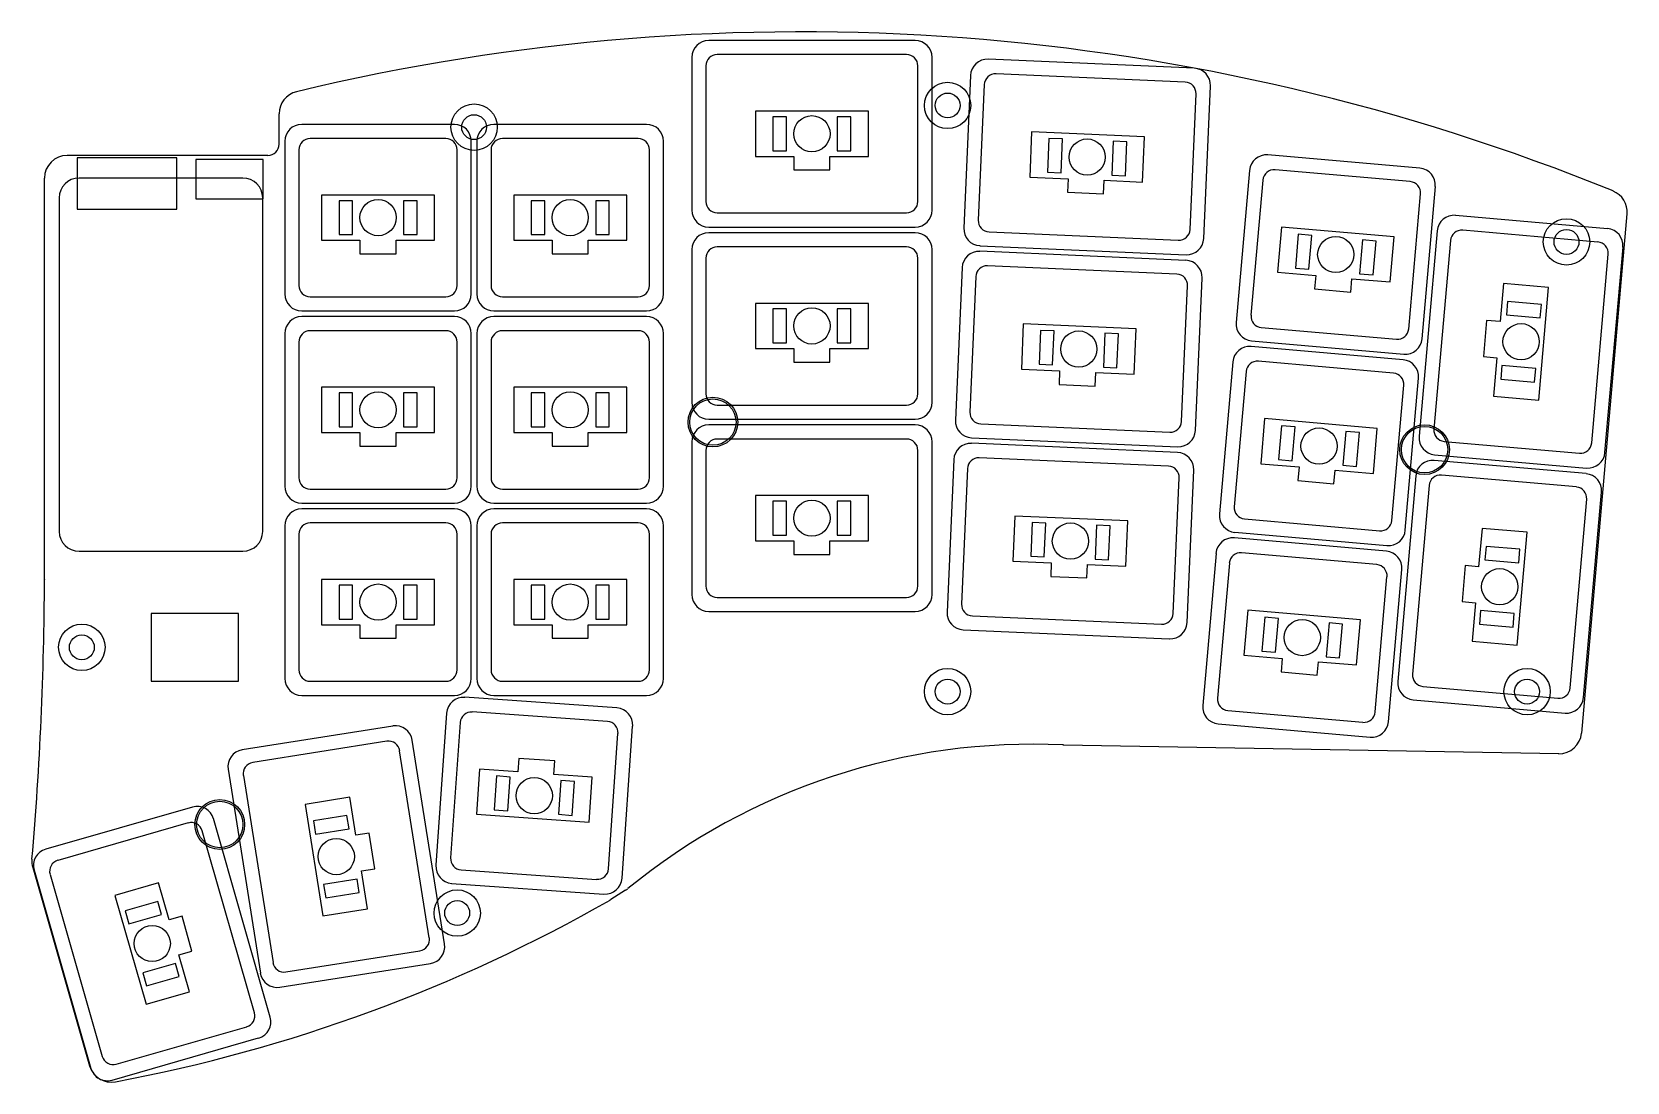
# Model space of a CAD drawing. Header units: millimetres. Extents: x 69 to 210, y -142 to -50.
import ezdxf

# ---------------------------------------------------------------- set-up
doc = ezdxf.new("R2010")
doc.units = ezdxf.units.MM

msp = doc.modelspace()

# ---------------------------------------------------------------- linework, layer by layer
for p, q in [((147.5, -50.33), (129.25, -50.33)), ((127.75, -51.83), (127.75, -65.33)), ((146.75, -51.58), (130, -51.58)), ((149, -65.33), (149, -51.83)), ((172.2, -52.79), (153.96, -52)), ((129, -52.58), (129, -64.58)), ((147.75, -64.58), (147.75, -52.58)), ((152.4, -53.43), (151.81, -66.92)), ((171.39, -54.01), (154.66, -53.28)), ((153.62, -54.23), (153.09, -66.22)), ((173.04, -67.84), (173.63, -54.36)), ((171.83, -67.04), (172.35, -55.05)), ((91.25, -59.5), (91.25, -56.81)), ((106.75, -57.75), (93.25, -57.75)), ((123.75, -57.75), (110.25, -57.75)), ((143.38, -56.58), (133.38, -56.58)), ((133.38, -56.58), (133.38, -60.58)), ((136.12, -57.08), (134.93, -57.08)), ((134.93, -57.08), (134.93, -60.08)), ((136.12, -60.08), (136.12, -57.08)), ((141.82, -57.08), (140.62, -57.08)), ((140.62, -57.08), (140.62, -60.08)), ((141.82, -60.08), (141.82, -57.08)), ((143.38, -60.58), (143.38, -56.58)), ((91.75, -59.25), (91.75, -72.75)), ((106, -59), (94, -59)), ((108.25, -72.75), (108.25, -59.25)), ((108.75, -59.25), (108.75, -72.75)), ((123, -59), (111, -59)), ((125.25, -72.75), (125.25, -59.25)), ((157.81, -58.42), (157.64, -62.42)), ((167.8, -58.86), (157.81, -58.42)), ((159.34, -58.99), (159.21, -61.98)), ((160.54, -59.04), (159.34, -58.99)), ((160.41, -62.04), (160.54, -59.04)), ((165.03, -59.24), (164.9, -62.23)), ((166.23, -59.29), (165.03, -59.24)), ((167.63, -62.85), (167.8, -58.86)), ((90.25, -60.5), (72.5, -60.5)), ((93, -60), (93, -72)), ((107, -72), (107, -60)), ((110, -60), (110, -72)), ((124, -72), (124, -60)), ((133.38, -60.58), (136.78, -60.58)), ((134.93, -60.08), (136.12, -60.08)), ((136.78, -60.58), (136.78, -61.77)), ((139.97, -60.58), (143.38, -60.58)), ((139.97, -61.77), (139.97, -60.58)), ((140.62, -60.08), (141.82, -60.08)), ((166.1, -62.29), (166.23, -59.29)), ((192.15, -61.63), (178.71, -60.46)), ((82.2, -60.7), (73.4, -60.7)), ((73.4, -60.7), (73.4, -65.25)), ((82.2, -65.25), (82.2, -60.7)), ((89.83, -60.85), (83.88, -60.85)), ((83.88, -60.85), (83.88, -64.35)), ((89.83, -64.35), (89.83, -60.85)), ((136.78, -61.77), (139.97, -61.77)), ((159.21, -61.98), (160.41, -62.04)), ((177.08, -61.82), (175.9, -75.27)), ((191.3, -62.81), (179.34, -61.77)), ((70.5, -97.96), (70.5, -62.5)), ((88.05, -62.5), (73.55, -62.5)), ((157.64, -62.42), (161.04, -62.56)), ((161.04, -62.56), (160.98, -63.76)), ((164.18, -63.9), (164.23, -62.7)), ((164.23, -62.7), (167.63, -62.85)), ((164.9, -62.23), (166.1, -62.29)), ((178.26, -62.68), (177.21, -74.63)), ((192.34, -76.71), (193.52, -63.26)), ((71.8, -64.25), (71.8, -93.75)), ((83.88, -64.35), (89.83, -64.35)), ((89.8, -93.75), (89.8, -64.25)), ((105, -64), (95, -64)), ((95, -64), (95, -68)), ((97.75, -64.5), (96.55, -64.5)), ((96.55, -64.5), (96.55, -67.5)), ((97.75, -67.5), (97.75, -64.5)), ((103.45, -64.5), (102.25, -64.5)), ((102.25, -64.5), (102.25, -67.5)), ((103.45, -67.5), (103.45, -64.5)), ((105, -68), (105, -64)), ((122, -64), (112, -64)), ((112, -64), (112, -68)), ((114.75, -64.5), (113.55, -64.5)), ((113.55, -64.5), (113.55, -67.5)), ((114.75, -67.5), (114.75, -64.5)), ((120.45, -64.5), (119.25, -64.5)), ((119.25, -64.5), (119.25, -67.5)), ((120.45, -67.5), (120.45, -64.5)), ((122, -68), (122, -64)), ((160.98, -63.76), (164.18, -63.9)), ((191.16, -75.85), (192.21, -63.9)), ((73.4, -65.25), (82.2, -65.25)), ((130, -65.58), (146.75, -65.58)), ((208.75, -66.98), (195.3, -65.8)), ((210.47, -65.67), (206.46, -111.58)), ((96.55, -67.5), (97.75, -67.5)), ((102.25, -67.5), (103.45, -67.5)), ((113.55, -67.5), (114.75, -67.5)), ((119.25, -67.5), (120.45, -67.5)), ((129.25, -66.83), (147.5, -66.83)), ((147.5, -67.33), (129.25, -67.33)), ((154.05, -67.26), (170.78, -67.99)), ((179.9, -66.84), (179.56, -70.82)), ((189.87, -67.71), (179.9, -66.84)), ((181.4, -67.47), (181.14, -70.46)), ((182.6, -67.57), (181.4, -67.47)), ((182.34, -70.56), (182.6, -67.57)), ((189.52, -71.69), (189.87, -67.71)), ((193.68, -67.16), (192.09, -85.34)), ((207.9, -68.16), (195.94, -67.11)), ((95, -68), (98.4, -68)), ((98.4, -68), (98.4, -69.2)), ((101.6, -68), (105, -68)), ((101.6, -69.2), (101.6, -68)), ((112, -68), (115.4, -68)), ((115.4, -68), (115.4, -69.2)), ((118.6, -68), (122, -68)), ((118.6, -69.2), (118.6, -68)), ((127.75, -68.83), (127.75, -82.33)), ((146.75, -68.58), (130, -68.58)), ((149, -82.33), (149, -68.83)), ((171.46, -69.78), (153.22, -68.98)), ((153.24, -68.48), (171.48, -69.28)), ((187.08, -67.97), (186.82, -70.96)), ((188.28, -68.07), (187.08, -67.97)), ((188.02, -71.06), (188.28, -68.07)), ((194.86, -68.02), (193.4, -84.71)), ((208.52, -86.78), (210.12, -68.6)), ((98.4, -69.2), (101.6, -69.2)), ((115.4, -69.2), (118.6, -69.2)), ((129, -69.58), (129, -81.58)), ((147.75, -81.58), (147.75, -69.58)), ((151.66, -70.41), (151.07, -83.9)), ((170.65, -70.99), (153.92, -70.26)), ((181.14, -70.46), (182.34, -70.56)), ((207.35, -85.93), (208.8, -69.24)), ((152.87, -71.22), (152.35, -83.21)), ((172.3, -84.83), (172.89, -71.34)), ((179.56, -70.82), (182.94, -71.12)), ((182.94, -71.12), (182.84, -72.31)), ((186.03, -72.59), (186.13, -71.4)), ((186.13, -71.4), (189.52, -71.69)), ((186.82, -70.96), (188.02, -71.06)), ((199.54, -71.82), (199.25, -75.2)), ((203.53, -72.17), (199.54, -71.82)), ((94, -73), (106, -73)), ((111, -73), (123, -73)), ((171.08, -84.02), (171.61, -72.03)), ((182.84, -72.31), (186.03, -72.59)), ((202.66, -82.13), (203.53, -72.17)), ((93.25, -74.25), (106.75, -74.25)), ((106.75, -74.75), (93.25, -74.75)), ((110.25, -74.25), (123.75, -74.25)), ((123.75, -74.75), (110.25, -74.75)), ((143.38, -73.58), (133.38, -73.58)), ((133.38, -73.58), (133.38, -77.58)), ((136.12, -74.08), (134.93, -74.08)), ((134.93, -74.08), (134.93, -77.08)), ((136.12, -77.08), (136.12, -74.08)), ((141.82, -74.08), (140.62, -74.08)), ((140.62, -74.08), (140.62, -77.08)), ((141.82, -77.08), (141.82, -74.08)), ((143.38, -77.58), (143.38, -73.58)), ((199.91, -73.41), (199.8, -74.6)), ((199.8, -74.6), (202.79, -74.86)), ((202.9, -73.67), (199.91, -73.41)), ((202.79, -74.86), (202.9, -73.67)), ((106, -76), (94, -76)), ((123, -76), (111, -76)), ((157.07, -75.4), (156.9, -79.4)), ((167.06, -75.84), (157.07, -75.4)), ((158.6, -75.97), (158.47, -78.97)), ((159.8, -76.02), (158.6, -75.97)), ((159.67, -79.02), (159.8, -76.02)), ((166.89, -79.84), (167.06, -75.84)), ((178.12, -75.72), (190.08, -76.76)), ((198.05, -75.1), (197.77, -78.29)), ((199.25, -75.2), (198.05, -75.1)), ((91.75, -76.25), (91.75, -89.75)), ((93, -77), (93, -89)), ((107, -89), (107, -77)), ((108.25, -89.75), (108.25, -76.25)), ((108.75, -76.25), (108.75, -89.75)), ((110, -77), (110, -89)), ((124, -89), (124, -77)), ((125.25, -89.75), (125.25, -76.25)), ((133.38, -77.58), (136.78, -77.58)), ((134.93, -77.08), (136.12, -77.08)), ((136.78, -77.58), (136.78, -78.78)), ((139.97, -77.58), (143.38, -77.58)), ((139.97, -78.78), (139.97, -77.58)), ((140.62, -77.08), (141.82, -77.08)), ((164.29, -76.22), (164.16, -79.22)), ((165.49, -76.27), (164.29, -76.22)), ((165.36, -79.27), (165.49, -76.27)), ((190.67, -78.57), (177.22, -77.39)), ((177.27, -76.9), (190.72, -78.07)), ((136.78, -78.78), (139.97, -78.78)), ((158.47, -78.97), (159.67, -79.02)), ((175.6, -78.76), (174.42, -92.21)), ((189.82, -79.75), (177.86, -78.7)), ((197.77, -78.29), (198.97, -78.39)), ((198.97, -78.39), (198.67, -81.78)), ((156.9, -79.4), (160.29, -79.55)), ((160.29, -79.55), (160.24, -80.75)), ((163.44, -80.89), (163.49, -79.69)), ((163.49, -79.69), (166.89, -79.84)), ((164.16, -79.22), (165.36, -79.27)), ((176.78, -79.61), (175.73, -91.57)), ((190.86, -93.64), (192.04, -80.19)), ((199.41, -79.08), (199.31, -80.28)), ((199.31, -80.28), (202.3, -80.54)), ((202.4, -79.34), (199.41, -79.08)), ((202.3, -80.54), (202.4, -79.34)), ((105, -81), (95, -81)), ((95, -81), (95, -85)), ((97.75, -81.5), (96.55, -81.5)), ((96.55, -81.5), (96.55, -84.5)), ((97.75, -84.5), (97.75, -81.5)), ((103.45, -81.5), (102.25, -81.5)), ((102.25, -81.5), (102.25, -84.5)), ((103.45, -84.5), (103.45, -81.5)), ((105, -85), (105, -81)), ((122, -81), (112, -81)), ((112, -81), (112, -85)), ((114.75, -81.5), (113.55, -81.5)), ((113.55, -81.5), (113.55, -84.5)), ((114.75, -84.5), (114.75, -81.5)), ((120.45, -81.5), (119.25, -81.5)), ((119.25, -81.5), (119.25, -84.5)), ((120.45, -84.5), (120.45, -81.5)), ((122, -85), (122, -81)), ((160.24, -80.75), (163.44, -80.89)), ((189.68, -92.79), (190.73, -80.83)), ((198.67, -81.78), (202.66, -82.13)), ((130, -82.58), (146.75, -82.58)), ((96.55, -84.5), (97.75, -84.5)), ((102.25, -84.5), (103.45, -84.5)), ((113.55, -84.5), (114.75, -84.5)), ((119.25, -84.5), (120.45, -84.5)), ((129.25, -83.83), (147.5, -83.83)), ((147.5, -84.33), (129.25, -84.33)), ((153.31, -84.25), (170.04, -84.98)), ((178.42, -83.77), (178.07, -87.76)), ((188.38, -84.64), (178.42, -83.77)), ((179.92, -84.41), (179.66, -87.39)), ((181.12, -84.51), (179.92, -84.41)), ((180.86, -87.5), (181.12, -84.51)), ((188.04, -88.63), (188.38, -84.64)), ((95, -85), (98.4, -85)), ((98.4, -85), (98.4, -86.2)), ((101.6, -85), (105, -85)), ((101.6, -86.2), (101.6, -85)), ((112, -85), (115.4, -85)), ((115.4, -85), (115.4, -86.2)), ((118.6, -85), (122, -85)), ((118.6, -86.2), (118.6, -85)), ((127.75, -85.83), (127.75, -99.33)), ((146.75, -85.58), (130, -85.58)), ((149, -99.33), (149, -85.83)), ((170.71, -86.76), (152.48, -85.96)), ((152.5, -85.46), (170.74, -86.26)), ((185.6, -84.9), (185.34, -87.89)), ((186.8, -85.01), (185.6, -84.9)), ((186.54, -88), (186.8, -85.01)), ((194.31, -85.79), (206.26, -86.83)), ((98.4, -86.2), (101.6, -86.2)), ((115.4, -86.2), (118.6, -86.2)), ((129, -86.58), (129, -98.58)), ((147.75, -98.58), (147.75, -86.58)), ((150.92, -87.4), (150.33, -100.88)), ((169.91, -87.98), (153.18, -87.25)), ((179.66, -87.39), (180.86, -87.5)), ((206.86, -88.64), (193.41, -87.47)), ((193.45, -86.97), (206.9, -88.15)), ((152.13, -88.2), (151.61, -100.19)), ((171.56, -101.81), (172.15, -88.32)), ((178.07, -87.76), (181.46, -88.05)), ((181.46, -88.05), (181.36, -89.25)), ((184.54, -89.53), (184.65, -88.33)), ((184.65, -88.33), (188.04, -88.63)), ((185.34, -87.89), (186.54, -88)), ((191.78, -88.83), (190.19, -107.01)), ((206, -89.82), (194.05, -88.78)), ((94, -90), (106, -90)), ((111, -90), (123, -90)), ((170.34, -101.01), (170.87, -89.02)), ((181.36, -89.25), (184.54, -89.53)), ((192.96, -89.69), (191.5, -106.37)), ((206.63, -108.45), (208.22, -90.27)), ((93.25, -91.25), (106.75, -91.25)), ((110.25, -91.25), (123.75, -91.25)), ((143.38, -90.58), (133.38, -90.58)), ((133.38, -90.58), (133.38, -94.58)), ((136.12, -91.08), (134.93, -91.08)), ((134.93, -91.08), (134.93, -94.08)), ((136.12, -94.08), (136.12, -91.08)), ((141.82, -91.08), (140.62, -91.08)), ((140.62, -91.08), (140.62, -94.08)), ((141.82, -94.08), (141.82, -91.08)), ((143.38, -94.58), (143.38, -90.58)), ((205.45, -107.59), (206.91, -90.91)), ((106.75, -91.75), (93.25, -91.75)), ((106, -93), (94, -93)), ((123.75, -91.75), (110.25, -91.75)), ((123, -93), (111, -93)), ((156.33, -92.39), (156.16, -96.38)), ((166.32, -92.82), (156.33, -92.39)), ((157.86, -92.95), (157.73, -95.95)), ((159.06, -93.01), (157.86, -92.95)), ((158.92, -96), (159.06, -93.01)), ((166.15, -96.82), (166.32, -92.82)), ((176.64, -92.65), (188.6, -93.7)), ((91.75, -93.25), (91.75, -106.75)), ((93, -94), (93, -106)), ((107, -106), (107, -94)), ((108.25, -106.75), (108.25, -93.25)), ((108.75, -93.25), (108.75, -106.75)), ((110, -94), (110, -106)), ((124, -106), (124, -94)), ((125.25, -106.75), (125.25, -93.25)), ((134.93, -94.08), (136.12, -94.08)), ((140.62, -94.08), (141.82, -94.08)), ((163.55, -93.2), (163.42, -96.2)), ((164.75, -93.26), (163.55, -93.2)), ((164.62, -96.25), (164.75, -93.26)), ((189.19, -95.51), (175.74, -94.33)), ((175.79, -93.83), (189.23, -95.01)), ((197.65, -93.48), (197.35, -96.87)), ((201.63, -93.83), (197.65, -93.48)), ((200.76, -103.8), (201.63, -93.83)), ((73.55, -95.5), (88.05, -95.5)), ((133.38, -94.58), (136.78, -94.58)), ((136.78, -94.58), (136.78, -95.78)), ((136.78, -95.78), (139.97, -95.78)), ((139.97, -94.58), (143.38, -94.58)), ((139.97, -95.78), (139.97, -94.58)), ((174.12, -95.69), (172.94, -109.14)), ((188.33, -96.69), (176.38, -95.64)), ((198.01, -95.07), (197.91, -96.27)), ((201, -95.33), (198.01, -95.07)), ((200.9, -96.53), (201, -95.33)), ((156.16, -96.38), (159.55, -96.53)), ((157.73, -95.95), (158.92, -96)), ((159.55, -96.53), (159.5, -97.73)), ((162.7, -97.87), (162.75, -96.67)), ((162.75, -96.67), (166.15, -96.82)), ((163.42, -96.2), (164.62, -96.25)), ((175.3, -96.55), (174.25, -108.5)), ((189.38, -110.58), (190.55, -97.13)), ((196.16, -96.77), (195.88, -99.95)), ((197.35, -96.87), (196.16, -96.77)), ((197.91, -96.27), (200.9, -96.53)), ((105, -98), (95, -98)), ((95, -98), (95, -102)), ((97.75, -98.5), (96.55, -98.5)), ((96.55, -98.5), (96.55, -101.5)), ((97.75, -101.5), (97.75, -98.5)), ((103.45, -98.5), (102.25, -98.5)), ((102.25, -98.5), (102.25, -101.5)), ((103.45, -101.5), (103.45, -98.5)), ((105, -102), (105, -98)), ((122, -98), (112, -98)), ((112, -98), (112, -102)), ((114.75, -98.5), (113.55, -98.5)), ((113.55, -98.5), (113.55, -101.5)), ((114.75, -101.5), (114.75, -98.5)), ((120.45, -98.5), (119.25, -98.5)), ((119.25, -98.5), (119.25, -101.5)), ((120.45, -101.5), (120.45, -98.5)), ((122, -102), (122, -98)), ((159.5, -97.73), (162.7, -97.87)), ((188.2, -109.72), (189.24, -97.77)), ((130, -99.58), (146.75, -99.58)), ((195.88, -99.95), (197.07, -100.06)), ((197.07, -100.06), (196.78, -103.45)), ((87.67, -101), (79.92, -101)), ((79.92, -101), (79.92, -107)), ((87.67, -107), (87.67, -101)), ((96.55, -101.5), (97.75, -101.5)), ((102.25, -101.5), (103.45, -101.5)), ((113.55, -101.5), (114.75, -101.5)), ((119.25, -101.5), (120.45, -101.5)), ((129.25, -100.83), (147.5, -100.83)), ((152.57, -101.23), (169.3, -101.96)), ((176.94, -100.71), (176.59, -104.69)), ((186.9, -101.58), (176.94, -100.71)), ((178.44, -101.34), (178.18, -104.33)), ((179.64, -101.45), (178.44, -101.34)), ((179.38, -104.43), (179.64, -101.45)), ((186.55, -105.56), (186.9, -101.58)), ((197.52, -100.75), (197.41, -101.95)), ((200.5, -101.01), (197.52, -100.75)), ((200.4, -102.21), (200.5, -101.01)), ((95, -102), (98.4, -102)), ((98.4, -102), (98.4, -103.2)), ((101.6, -102), (105, -102)), ((101.6, -103.2), (101.6, -102)), ((112, -102), (115.4, -102)), ((115.4, -102), (115.4, -103.2)), ((118.6, -102), (122, -102)), ((118.6, -103.2), (118.6, -102)), ((151.76, -102.45), (169.99, -103.24)), ((184.12, -101.84), (183.86, -104.83)), ((185.32, -101.94), (184.12, -101.84)), ((185.05, -104.93), (185.32, -101.94)), ((197.41, -101.95), (200.4, -102.21)), ((98.4, -103.2), (101.6, -103.2)), ((115.4, -103.2), (118.6, -103.2)), ((178.18, -104.33), (179.38, -104.43)), ((196.78, -103.45), (200.76, -103.8)), ((176.59, -104.69), (179.98, -104.99)), ((179.98, -104.99), (179.87, -106.18)), ((183.06, -106.46), (183.17, -105.27)), ((183.17, -105.27), (186.55, -105.56)), ((183.86, -104.83), (185.05, -104.93)), ((79.92, -107), (87.67, -107)), ((94, -107), (106, -107)), ((111, -107), (123, -107)), ((179.87, -106.18), (183.06, -106.46)), ((93.25, -108.25), (106.75, -108.25)), ((121.13, -109.36), (107.66, -108.42)), ((110.25, -108.25), (123.75, -108.25)), ((191.56, -108.64), (205, -109.81)), ((192.41, -107.46), (204.37, -108.5)), ((106.06, -109.81), (105.12, -123.28)), ((120.3, -110.56), (108.33, -109.72)), ((175.16, -109.59), (187.11, -110.63)), ((101.31, -110.96), (87.98, -113.07)), ((107.26, -110.65), (106.42, -122.62)), ((121.58, -124.43), (122.52, -110.96)), ((174.3, -110.77), (187.75, -111.94)), ((100.77, -112.31), (88.92, -114.19)), ((105.89, -130.23), (103.03, -112.21)), ((120.39, -123.59), (121.22, -111.62)), ((204.43, -113.41), (160.64, -112.64)), ((104.53, -129.69), (101.91, -113.15)), ((112.45, -113.82), (112.37, -115.01)), ((115.64, -114.04), (112.45, -113.82)), ((115.56, -115.24), (115.64, -114.04)), ((86.73, -114.79), (89.59, -132.82)), ((88.09, -115.34), (90.71, -131.88)), ((108.97, -114.78), (108.7, -118.77)), ((112.37, -115.01), (108.97, -114.78)), ((110.49, -115.38), (110.28, -118.38)), ((111.68, -115.47), (110.49, -115.38)), ((111.47, -118.46), (111.68, -115.47)), ((118.95, -115.47), (115.56, -115.24)), ((118.67, -119.46), (118.95, -115.47)), ((116.17, -115.78), (115.96, -118.77)), ((117.37, -115.86), (116.17, -115.78)), ((117.16, -118.86), (117.37, -115.86)), ((83.58, -118.13), (70.61, -121.85)), ((97.5, -117.26), (93.55, -117.89)), ((93.55, -117.89), (95.12, -127.76)), ((98.03, -120.62), (97.5, -117.26)), ((110.28, -118.38), (111.47, -118.46)), ((83.21, -119.53), (71.67, -122.84)), ((90.47, -136.7), (85.44, -119.15)), ((97.25, -118.87), (94.29, -119.34)), ((94.29, -119.34), (94.48, -120.53)), ((97.44, -120.06), (97.25, -118.87)), ((108.7, -118.77), (118.67, -119.46)), ((115.96, -118.77), (117.16, -118.86)), ((89.06, -136.32), (84.45, -120.22)), ((94.48, -120.53), (97.44, -120.06)), ((99.22, -120.43), (98.03, -120.62)), ((99.72, -123.59), (99.22, -120.43)), ((69.46, -123.47), (74.49, -141)), ((69.58, -123.7), (74.61, -141.25)), ((70.99, -124.08), (75.6, -140.18)), ((98.54, -123.78), (99.72, -123.59)), ((99.07, -127.14), (98.54, -123.78)), ((107.35, -123.68), (119.32, -124.52)), ((80.57, -124.84), (76.72, -125.94)), ((81.51, -128.11), (80.57, -124.84)), ((98.14, -124.5), (95.18, -124.97)), ((95.18, -124.97), (95.37, -126.16)), ((98.33, -125.69), (98.14, -124.5)), ((106.51, -124.88), (119.98, -125.82)), ((121.89, -125.49), (120.58, -126.31)), ((76.72, -125.94), (79.48, -135.56)), ((80.52, -126.47), (77.63, -127.3)), ((80.85, -127.62), (80.52, -126.47)), ((95.37, -126.16), (98.33, -125.69)), ((77.63, -127.3), (77.96, -128.45)), ((77.96, -128.45), (80.85, -127.62)), ((82.66, -127.78), (81.51, -128.11)), ((83.54, -130.86), (82.66, -127.78)), ((95.12, -127.76), (99.07, -127.14)), ((82.39, -131.19), (83.54, -130.86)), ((83.33, -134.46), (82.39, -131.19)), ((91.85, -132.71), (103.7, -130.83)), ((82.09, -131.95), (79.2, -132.78)), ((82.42, -133.1), (82.09, -131.95)), ((91.3, -134.06), (104.64, -131.95)), ((79.2, -132.78), (79.53, -133.93)), ((79.53, -133.93), (82.42, -133.1)), ((79.48, -135.56), (83.33, -134.46)), ((76.84, -140.87), (88.38, -137.56)), ((76.47, -142.27), (89.44, -138.55))]:
    msp.add_line(p, q)
for centre, radius in [((150.38, -56.08), 2.05), ((150.38, -56.08), 1.1), ((108.5, -58), 2.05), ((108.5, -58), 1.1), ((138.38, -58.58), 1.6), ((162.72, -60.64), 1.6), ((100, -66), 1.6), ((117, -66), 1.6), ((205.12, -68.15), 2.05), ((184.71, -69.26), 1.6), ((205.12, -68.15), 1.1), ((138.38, -75.58), 1.6), ((161.98, -77.62), 1.6), ((201.1, -76.97), 1.6), ((100, -83), 1.6), ((117, -83), 1.6), ((129.62, -84.08), 2.2), ((129.62, -84.08), 2.05), ((183.23, -86.2), 1.6), ((192.57, -86.52), 2.2), ((192.57, -86.52), 2.05), ((138.38, -92.58), 1.6), ((161.24, -94.6), 1.6), ((199.21, -98.64), 1.6), ((100, -100), 1.6), ((117, -100), 1.6), ((181.75, -103.14), 1.6), ((73.8, -104), 2.05), ((73.8, -104), 1.1), ((150.38, -107.92), 2.05), ((150.38, -107.92), 1.1), ((201.63, -107.92), 2.05), ((201.63, -107.92), 1.1), ((113.82, -117.12), 1.6), ((86, -119.67), 2.2), ((86, -119.67), 2.05), ((96.31, -122.51), 1.6), ((107, -127.5), 2.05), ((107, -127.5), 1.1), ((80.03, -130.2), 1.6)]:
    msp.add_circle(centre, radius)
for centre, radius, start, end in [((137.38, -240.07), 190.5, 67.8389, 103.5377), ((129.25, -51.83), 1.5, 90, 180), ((147.5, -51.83), 1.5, 0, 90), ((130, -52.58), 1, 90, 180), ((146.75, -52.58), 1, 0, 90), ((153.9, -53.49), 1.5, 87.5, 177.5), ((154.62, -54.28), 1, 87.5, 177.5), ((172.13, -54.29), 1.5, 357.5, 87.5), ((93.25, -56.81), 2, 103.5377, 180), ((92.9, -55.35), 0.5, 103.5376854, 103.5376858), ((171.35, -55.01), 1, 357.5, 87.5), ((93.25, -59.25), 1.5, 90, 180), ((106.75, -59.25), 1.5, 0, 90), ((110.25, -59.25), 1.5, 90, 180), ((123.75, -59.25), 1.5, 0, 90), ((94, -60), 1, 90, 180), ((106, -60), 1, 0, 90), ((111, -60), 1, 90, 180), ((123, -60), 1, 0, 90), ((72.5, -62.5), 2, 90, 180), ((90.25, -59.5), 1, 270, 360), ((178.58, -61.95), 1.5, 85, 175), ((179.26, -62.76), 1, 85, 175), ((192.02, -63.13), 1.5, 355, 85), ((73.55, -64.25), 1.75, 90, 180), ((88.05, -64.25), 1.75, 0, 90), ((191.21, -63.81), 1, 355, 85), ((130, -64.58), 1, 180, 270), ((146.75, -64.58), 1, 270, 360), ((208.48, -65.5), 2, 355, 427.8389), ((129.25, -65.33), 1.5, 180, 270), ((147.5, -65.33), 1.5, 270, 360), ((154.09, -66.27), 1, 177.5, 267.5), ((195.17, -67.29), 1.5, 85, 175), ((129.25, -68.83), 1.5, 90, 180), ((147.5, -68.83), 1.5, 0, 90), ((153.31, -66.98), 1.5, 177.5, 267.5), ((170.83, -67), 1, 267.5, 357.5), ((195.85, -68.11), 1, 85, 175), ((208.62, -68.47), 1.5, 355, 85), ((130, -69.58), 1, 90, 180), ((146.75, -69.58), 1, 0, 90), ((153.16, -70.48), 1.5, 87.5, 177.5), ((171.54, -67.78), 1.5, 267.5, 357.5), ((207.81, -69.15), 1, 355, 85), ((153.87, -71.26), 1, 87.5, 177.5), ((171.39, -71.27), 1.5, 357.5, 87.5), ((170.61, -71.99), 1, 357.5, 87.5), ((93.25, -72.75), 1.5, 180, 270), ((94, -72), 1, 180, 270), ((106, -72), 1, 270, 360), ((106.75, -72.75), 1.5, 270, 360), ((110.25, -72.75), 1.5, 180, 270), ((111, -72), 1, 180, 270), ((123, -72), 1, 270, 360), ((123.75, -72.75), 1.5, 270, 360), ((93.25, -76.25), 1.5, 90, 180), ((106.75, -76.25), 1.5, 0, 90), ((110.25, -76.25), 1.5, 90, 180), ((123.75, -76.25), 1.5, 0, 90), ((178.21, -74.72), 1, 175, 265), ((94, -77), 1, 90, 180), ((106, -77), 1, 0, 90), ((111, -77), 1, 90, 180), ((123, -77), 1, 0, 90), ((177.4, -75.4), 1.5, 175, 265), ((190.17, -75.76), 1, 265, 355), ((177.09, -78.89), 1.5, 85, 175), ((190.85, -76.58), 1.5, 265, 355), ((177.78, -79.7), 1, 85, 175), ((190.54, -80.06), 1.5, 355, 85), ((189.73, -80.75), 1, 355, 85), ((130, -81.58), 1, 180, 270), ((146.75, -81.58), 1, 270, 360), ((129.25, -82.33), 1.5, 180, 270), ((147.5, -82.33), 1.5, 270, 360), ((153.35, -83.25), 1, 177.5, 267.5), ((129.25, -85.83), 1.5, 90, 180), ((147.5, -85.83), 1.5, 0, 90), ((152.57, -83.97), 1.5, 177.5, 267.5), ((170.08, -83.98), 1, 267.5, 357.5), ((130, -86.58), 1, 90, 180), ((146.75, -86.58), 1, 0, 90), ((152.42, -87.46), 1.5, 87.5, 177.5), ((170.8, -84.76), 1.5, 267.5, 357.5), ((193.58, -85.47), 1.5, 175, 265), ((194.39, -84.79), 1, 175, 265), ((206.35, -85.84), 1, 265, 355), ((153.13, -88.24), 1, 87.5, 177.5), ((170.65, -88.26), 1.5, 357.5, 87.5), ((193.28, -88.96), 1.5, 85, 175), ((207.03, -86.65), 1.5, 265, 355), ((169.87, -88.97), 1, 357.5, 87.5), ((193.96, -89.77), 1, 85, 175), ((206.73, -90.14), 1.5, 355, 85), ((93.25, -89.75), 1.5, 180, 270), ((94, -89), 1, 180, 270), ((106, -89), 1, 270, 360), ((106.75, -89.75), 1.5, 270, 360), ((110.25, -89.75), 1.5, 180, 270), ((111, -89), 1, 180, 270), ((123, -89), 1, 270, 360), ((123.75, -89.75), 1.5, 270, 360), ((205.91, -90.82), 1, 355, 85), ((176.73, -91.65), 1, 175, 265), ((93.25, -93.25), 1.5, 90, 180), ((94, -94), 1, 90, 180), ((106, -94), 1, 0, 90), ((106.75, -93.25), 1.5, 0, 90), ((110.25, -93.25), 1.5, 90, 180), ((111, -94), 1, 90, 180), ((123, -94), 1, 0, 90), ((123.75, -93.25), 1.5, 0, 90), ((175.92, -92.34), 1.5, 175, 265), ((188.68, -92.7), 1, 265, 355), ((73.55, -93.75), 1.75, 180, 270), ((88.05, -93.75), 1.75, 270, 0), ((175.61, -95.82), 1.5, 85, 175), ((189.37, -93.51), 1.5, 265, 355), ((176.29, -96.64), 1, 85, 175), ((189.06, -97), 1.5, 355, 85), ((188.25, -97.68), 1, 355, 85), ((-229, -97), 299.5, 355.0681, 359.809), ((71, -98), 0.5, 535.3205, 539.809), ((130, -98.58), 1, 180, 270), ((146.75, -98.58), 1, 270, 360), ((129.25, -99.33), 1.5, 180, 270), ((147.5, -99.33), 1.5, 270, 360), ((151.83, -100.95), 1.5, 177.5, 267.5), ((152.61, -100.23), 1, 177.5, 267.5), ((169.34, -100.96), 1, 267.5, 357.5), ((170.06, -101.75), 1.5, 267.5, 357.5), ((93.25, -106.75), 1.5, 180, 270), ((94, -106), 1, 180, 270), ((106, -106), 1, 270, 360), ((106.75, -106.75), 1.5, 270, 360), ((110.25, -106.75), 1.5, 180, 270), ((111, -106), 1, 180, 270), ((123, -106), 1, 270, 360), ((123.75, -106.75), 1.5, 270, 360), ((191.69, -107.14), 1.5, 175, 265), ((192.5, -106.46), 1, 175, 265), ((107.56, -109.92), 1.5, 86, 176), ((175.25, -108.59), 1, 175, 265), ((204.45, -107.51), 1, 265, 355), ((205.13, -108.32), 1.5, 265, 355), ((108.26, -110.72), 1, 86, 176), ((121.03, -110.86), 1.5, 356, 86), ((174.44, -109.27), 1.5, 175, 265), ((187.2, -109.64), 1, 265, 355), ((101.55, -112.44), 1.5, 9, 99), ((120.23, -111.55), 1, 356, 86), ((187.88, -110.45), 1.5, 265, 355), ((100.93, -113.3), 1, 9, 99), ((157.88, -169.07), 56.5, 87.2549, 129.2858), ((160.68, -110.64), 2, 267.2546, 269), ((204.46, -111.41), 2, 269, 355), ((88.22, -114.56), 1.5, 99, 189), ((89.07, -115.18), 1, 99, 189), ((84, -119.57), 1.5, 16, 106), ((83.48, -120.5), 1, 16, 106), ((71.38, -122.92), 2, 175.0681, 195.9895), ((69.89, -122.79), 0.5, 175.0681059, 175.068107), ((71.02, -123.29), 1.5, 106, 196), ((107.42, -122.69), 1, 176, 266), ((71.95, -123.8), 1, 106, 196), ((106.62, -123.38), 1.5, 176, 266), ((119.39, -123.52), 1, 266, 356), ((120.09, -124.32), 1.5, 266, 356), ((120.83, -123.8), 2, 302, 309.2858), ((50.88, -4.33), 140.5, 280.6245, 299.7124), ((119.52, -124.62), 2, 299.7124, 302), ((103.55, -129.85), 1, 279, 9), ((104.4, -130.47), 1.5, 279, 9), ((91.69, -131.72), 1, 189, 279), ((91.07, -132.58), 1.5, 189, 279), ((88.1, -136.6), 1, 286, 16), ((89.03, -137.11), 1.5, 286, 16), ((76.41, -140.45), 2, 196, 280.6245), ((76.57, -139.9), 1, 196, 286), ((76.05, -140.83), 1.5, 196, 286), ((76.69, -141.92), 0.5, 280.6245, 280.6245)]:
    msp.add_arc(centre, radius, start, end)

doc.saveas('drawing.dxf')
